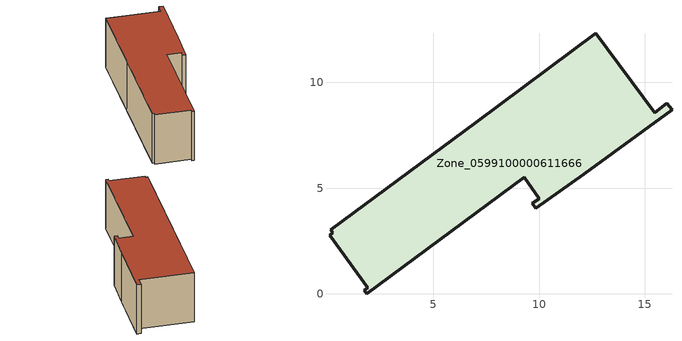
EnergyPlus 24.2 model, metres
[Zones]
Zone_0599100000611666
 floor ground (C_G): 15.47,8.55 16.04,9.01 16.28,8.71 12.12,5.66 9.85,4.06 9.68,4.29 10.02,4.49 9.29,5.51 1.87,0 1.74,0.17 1.91,0.3 0.1,2.76 0.26,2.89 0.16,3.02 7.04,8.12 12.67,12.33 z0
 wall outside (C_F): 16.04,9.01 15.47,8.55 12.67,12.33 7.04,8.12 0.16,3.02 0.26,2.89 0.1,2.76 1.91,0.3 1.74,0.17 1.87,0 9.29,5.51 10.02,4.49 9.68,4.29 9.85,4.06 12.12,5.66 16.28,8.71 16.04,9.01 z0:4.7
 roof outside (C_R): 1.87,0 9.29,5.51 10.02,4.49 9.68,4.29 9.85,4.06 12.12,5.66 16.28,8.71 16.04,9.01 15.47,8.55 12.67,12.33 7.04,8.12 0.16,3.02 0.26,2.89 0.1,2.76 1.91,0.3 1.74,0.17 z4.7
[BUILDING]
Pand.0599100000611666: North Axis=0; Terrain=City; Loads Convergence Tolerance Value=0.04; Temperature Convergence Tolerance Value=0.4; Solar Distribution=FullExterior; Maximum Number of Warmup Days=25; Minimum Number of Warmup Days=1
[Site:Location]
Rotterdam.The.Hague.AP_ZH_NLD Design_Conditions: Latitude=51.96; Longitude=4.45; Time Zone=1; Elevation=-4.5
[SITE:GROUNDTEMPERATURE:BUILDINGSURFACE]
18, 18, 18, 18, 18, 18, 18, 18, 18, 18, 18, 18
[MATERIAL] Thermal Absorptance=0.9; Solar Absorptance=0.7; Visible Absorptance=0.7
Name | Roughness | Thickness | Conductivity | Density | Specific Heat
G.TC.1946 | MediumSmooth | 0.15 | 1 | 540 | 1210
F.TC.1946 | Rough | 0.3 | 0.857143 | 1920 | 840
R.TC.1946 | MediumRough | 0.2 | 0.909091 | 1500 | 1000
[CONSTRUCTION]
C_G: G.TC.1946
C_F: F.TC.1946
C_R: R.TC.1946
[ZONE]
Zone_0599100000611666: Type=1; Multiplier=1; Ceiling Height=Autocalculate; Volume=Autocalculate; Floor Area=autocalculate; Part of Total Floor Area=Yes
[ZONEINFILTRATION:DESIGNFLOWRATE]
Infil_Zone_0599100000611666: Zone or ZoneList or Space or SpaceList=Zone_0599100000611666; Schedule=AlwaysOn; Design Flow Rate Calculation Method=Flow/Area; Flow Rate per Floor Area=0.003; Constant Term Coefficient=1; Temperature Term Coefficient=0; Velocity Term Coefficient=0; Velocity Squared Term Coefficient=0
[HVACTEMPLATE:ZONE:IDEALLOADSAIRSYSTEM]
Zone_0599100000611666: Maximum Heating Supply Air Temperature=50; Minimum Cooling Supply Air Temperature=13; Maximum Heating Supply Air Humidity Ratio=0.0156; Minimum Cooling Supply Air Humidity Ratio=0.0077; Heating Limit=NoLimit; Cooling Limit=NoLimit; Dehumidification Control Type=ConstantSensibleHeatRatio; Cooling Sensible Heat Ratio=0.7; Dehumidification Setpoint=60; Humidification Control Type=None; Humidification Setpoint=30; Outdoor Air Method=None; Outdoor Air Flow Rate per Person=0.00944; Outdoor Air Flow Rate per Zone Floor Area=0; Outdoor Air Flow Rate per Zone=0; Demand Controlled Ventilation Type=None; Outdoor Air Economizer Type=NoEconomizer; Heat Recovery Type=None; Sensible Heat Recovery Effectiveness=0.7; Latent Heat Recovery Effectiveness=0.65
[ZONECONTROL:THERMOSTAT]
ThermostatControl_Zone_0599100000611666: Zone or ZoneList=Zone_0599100000611666; Control Type Schedule=DualSetpointControlType; Control 1=Thermostat_Zone_0599100000611666; Temperature Difference Between Cutout And Setpoint=0
[THERMOSTATSETPOINT:DUALSETPOINT]
Thermostat_Zone_0599100000611666: Heating Setpoint Temperature Schedule=HeatingSetpoint_Zone_0599100000611666; Cooling Setpoint Temperature Schedule=CoolingSetpoint_Zone_0599100000611666
[SCHEDULE:COMPACT]
HeatingSetpoint_Zone_0599100000611666: Through: 12/31, For: AllDays, Until: 24:00, 21
CoolingSetpoint_Zone_0599100000611666: Through: 12/31, For: AllDays, Until: 24:00, 24
DualSetpointControlType: Through: 12/31, For: AllDays, Until: 24:00, 4
AlwaysOn: Through: 12/31, For: AllDays, Until: 24:00, 1
